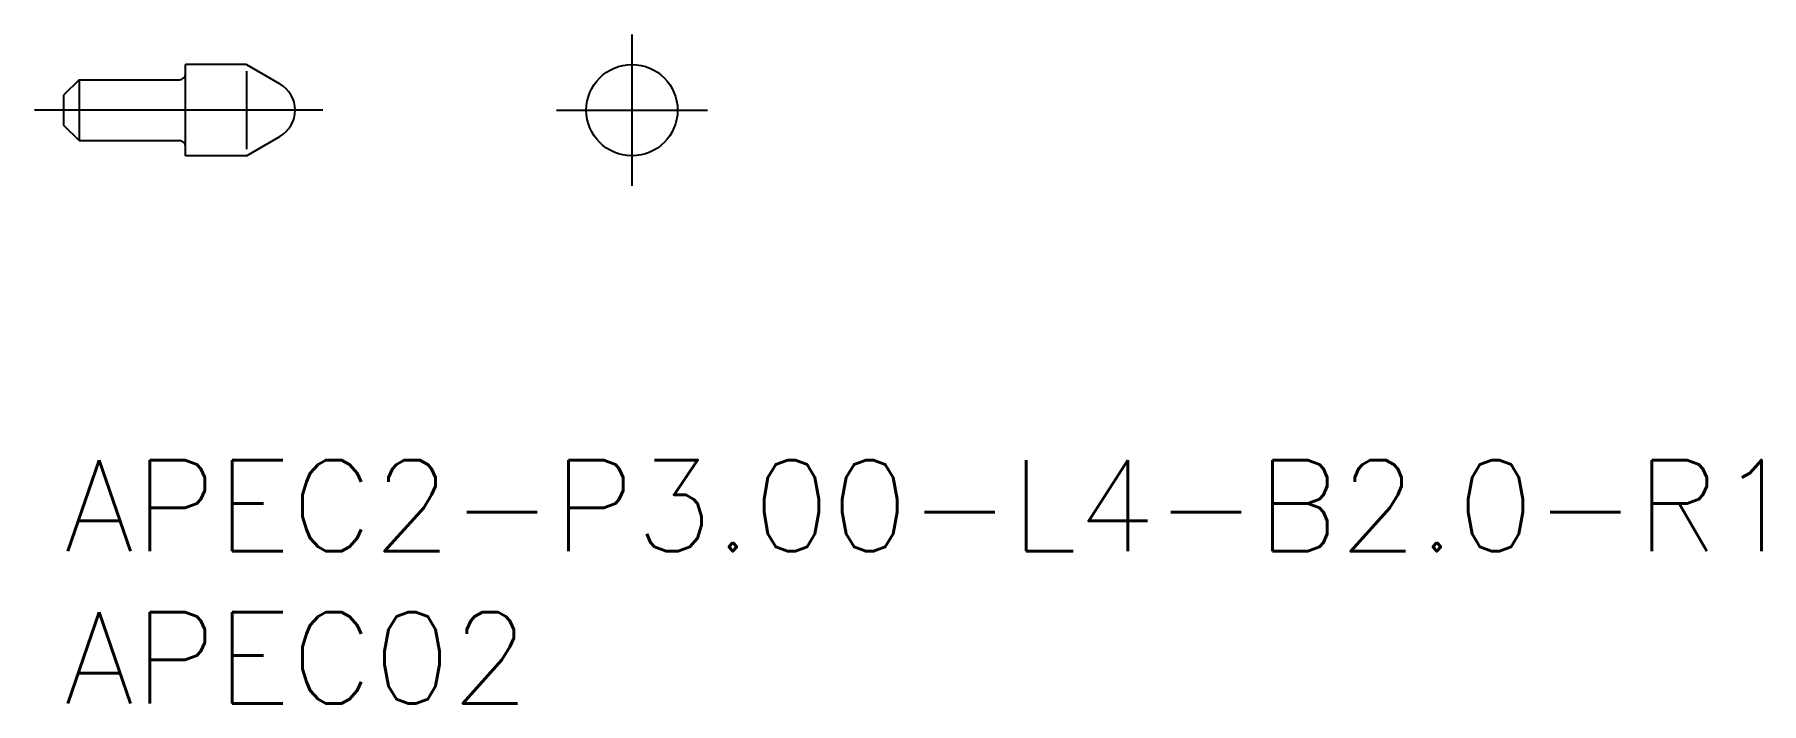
# Model space of a CAD drawing. Extents: x -1 to 55.8, y -8 to 14.
import ezdxf

# ---------------------------------------------------------------- set-up
doc = ezdxf.new("R2010")
doc.units = 0
doc.header["$LTSCALE"] = 0.5
doc.linetypes.add('CENTER', pattern=[50.8, 31.75, -6.35, 6.35, -6.35])
for name, color, linetype in [('MSM_CENTER', 1, 'CENTER'), ('MSM_CONTINUOUS', 7, 'CONTINUOUS'), ('MSM_NARROW', 5, 'CONTINUOUS'), ('MSM_PART_NUMBER', 7, 'CONTINUOUS')]:
    doc.layers.add(name, color=color, linetype=linetype)
doc.styles.get("Standard").update_dxf_attribs({"font": 'txt.shx', "height": 1, "bigfont": 'bigfont.shx'})

# ---------------------------------------------------------------- blocks, each defined once
blk = doc.blocks.new('*U13')
at = {"layer": 'MSM_PART_NUMBER'}
blk.add_text('APEC2-P3.00-L4-B2.0-R1', height=3, dxfattribs=at).set_placement((0, -3))
blk = doc.blocks.new('*U14')
at = {"layer": 'MSM_PART_NUMBER'}
blk.add_text('APEC02', height=3, dxfattribs=at).set_placement((0, -8))

msp = doc.modelspace()

# ---------------------------------------------------------------- linework, layer by layer
at = {"layer": 'MSM_CENTER'}
for p, q in [((18.672, 13.985), (18.672, 9.015)), ((8.511, 11.5), (-0.966, 11.5)), ((16.187, 11.5), (21.158, 11.5))]:
    msp.add_line(p, q, dxfattribs=at)
at = {"layer": 'MSM_CONTINUOUS'}
for p, q in [((0.5, 12.5), (0, 12)), ((0.5, 12.5), (0.5, 10.5)), ((0.5, 12.5), (3.8, 12.5)), ((6, 13), (4, 13)), ((4, 10), (4, 13)), ((6, 13), (7.098, 12.366)), ((0, 11), (0, 12)), ((0, 11), (0, 12)), ((0.5, 10.5), (0, 11)), ((0.5, 10.5), (3.8, 10.5)), ((6, 10), (7.098, 10.634)), ((6, 10), (4, 10))]:
    msp.add_line(p, q, dxfattribs=at)
msp.add_circle((18.672, 11.5), 1.5, dxfattribs=at)
for centre, radius, start, end in [((3.8, 12.7), 0.2, 270, 0), ((6.598, 11.5), 1, 300, 60), ((3.8, 10.3), 0.2, 0, 90)]:
    msp.add_arc(centre, radius, start, end, dxfattribs=at)
at = {"layer": 'MSM_NARROW'}
msp.add_line((6, 12.781), (6, 10.219), dxfattribs=at)

# ---------------------------------------------------------------- block references
at = {"layer": 'MSM_CONTINUOUS'}
for name in ['*U13', '*U14']:
    msp.add_blockref(name, (0, 0), dxfattribs=at)

doc.saveas('drawing.dxf')
